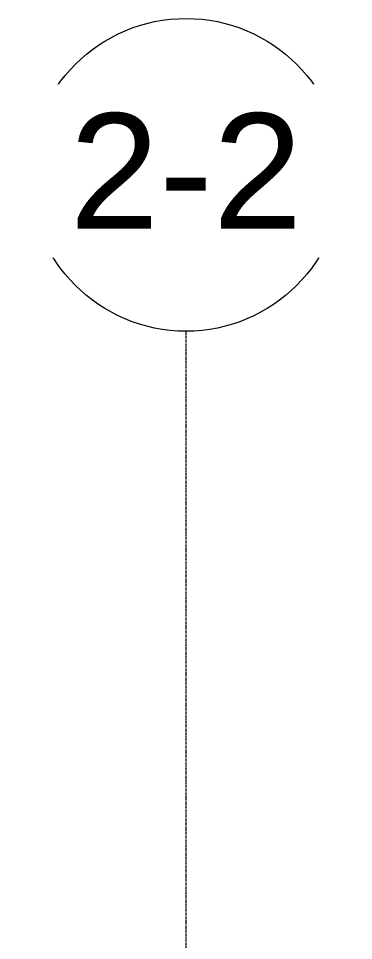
# Model space of a CAD drawing. Header units: inches. Extents: x 20478 to 36684, y -248 to 750.
# Drawn here: x 27879.8 to 27948.3, y 449.1 to 637.8 of the extents above; entities that cross this region are included whole.
import ezdxf

# ---------------------------------------------------------------- set-up
doc = ezdxf.new("R2010")
doc.units = ezdxf.units.IN
doc.header["$MEASUREMENT"] = 0
doc.linetypes.add('Grid Line 1_2_', pattern=[0.875, 0.5, -0.125, 0.125, -0.125])
doc.layers.add('S-GRID', color=1, linetype='Continuous', lineweight=9)
doc.layers.add('S-GRID-IDEN', color=1, linetype='Continuous', lineweight=9)
doc.styles.add('Arial', font='arial.ttf', dxfattribs={"height": 23.60479})

# ---------------------------------------------------------------- blocks, each defined once
blk = doc.blocks.new('Grid - Grid Head - Circle-14747-Elevation - South')
at = {"layer": 'S-GRID-IDEN'}
blk.add_circle((23085.89, 605.76), 32, dxfattribs=at)

msp = doc.modelspace()

# ---------------------------------------------------------------- linework, layer by layer
at = {"layer": 'S-GRID', "linetype": 'Grid Line 1_2_'}
msp.add_line((27914.0603, -132), (27914.0603, 573.76478), dxfattribs=at)
msp.add_line((27914.0603, -132), (27914.0603, 573.76478), dxfattribs=at)

# ---------------------------------------------------------------- block references
at = {"layer": 'S-GRID-IDEN'}
msp.add_blockref('Grid - Grid Head - Circle-14747-Elevation - South', (4828.17007, 0), dxfattribs=at)

# ---------------------------------------------------------------- next in the draw order: texts
at = {"layer": 'S-GRID-IDEN', "insert": (27914.05415, 618.34727), "char_height": 23.60479, "width": 56.736, "attachment_point": 2, "line_spacing_factor": 0.938532, "style": 'Arial', "bg_fill": 3, "box_fill_scale": 1.25, "bg_fill_color": 0, "bg_fill_transparency": 0}
msp.add_mtext('1-2', dxfattribs=at)

# ---------------------------------------------------------------- next in the draw order: block references
at = {"layer": 'S-GRID-IDEN'}
msp.add_blockref('Grid - Grid Head - Circle-14747-Elevation - South', (4828.17007, 0), dxfattribs=at)

# ---------------------------------------------------------------- next in the draw order: texts
at = {"layer": 'S-GRID-IDEN', "insert": (27914.05415, 618.34727), "char_height": 23.60479, "width": 56.736, "attachment_point": 2, "line_spacing_factor": 0.938532, "style": 'Arial', "bg_fill": 3, "box_fill_scale": 1.25, "bg_fill_color": 0, "bg_fill_transparency": 0}
msp.add_mtext('2-2', dxfattribs=at)

doc.saveas('drawing.dxf')
